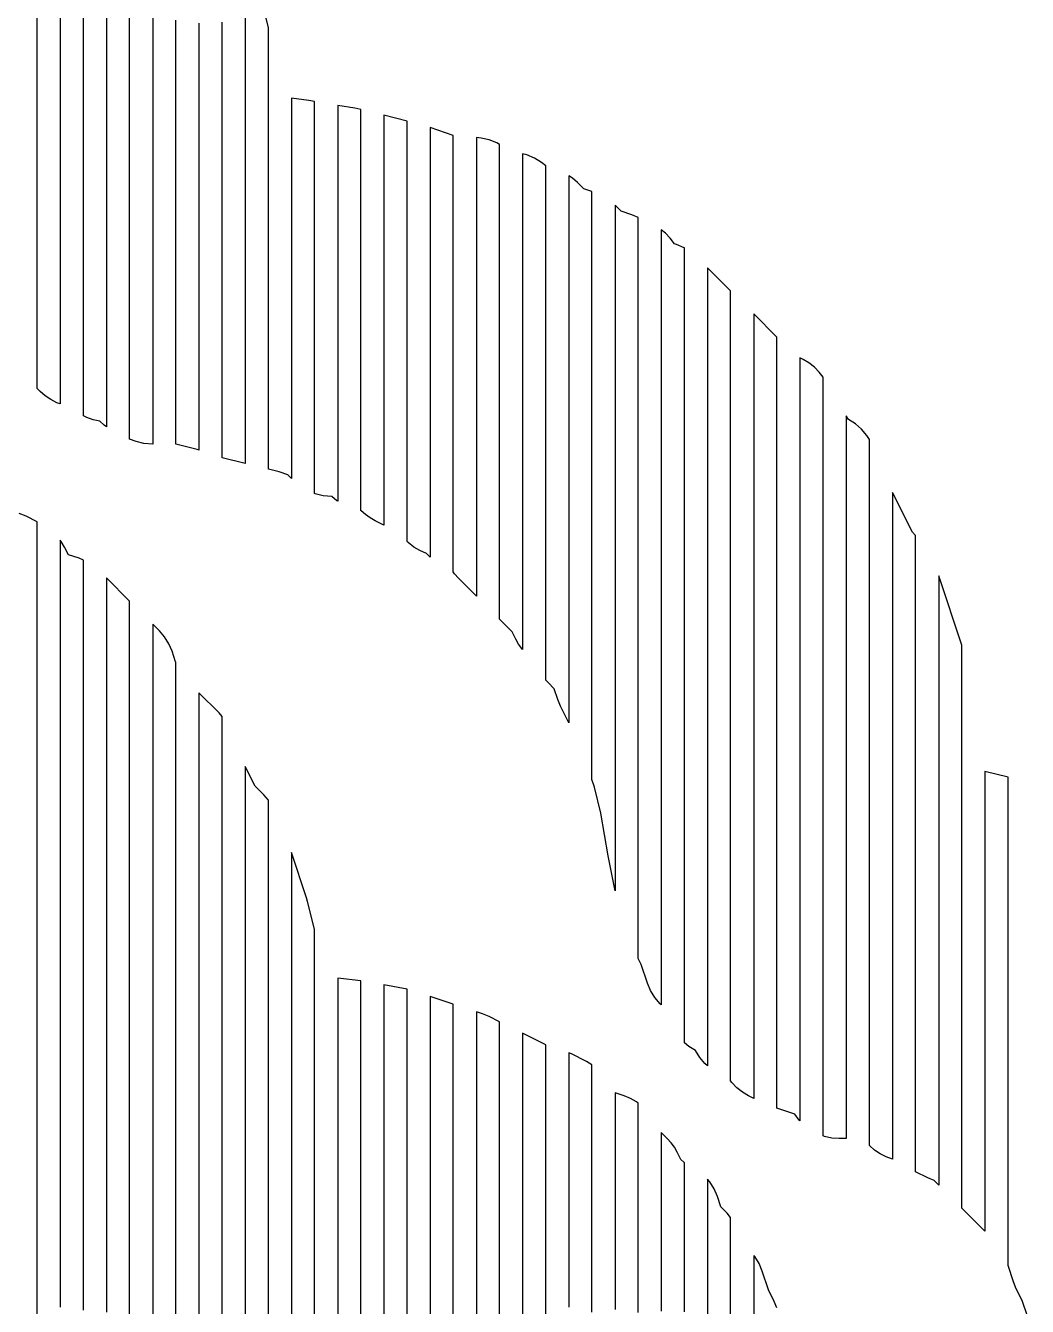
# Model space of a CAD drawing. Extents: x -6 to 1890, y -8 to 898.
# Drawn here: x 1455.6 to 1628.9, y 213.9 to 435.6 of the extents above; entities that cross this region are included whole.
import ezdxf

# ---------------------------------------------------------------- set-up
doc = ezdxf.new("R2010")
doc.units = 0
doc.layers.add('PECAS_2D', color=3, linetype='Continuous')

msp = doc.modelspace()

# ---------------------------------------------------------------- linework, layer by layer
at = {"layer": 'PECAS_2D'}
for points in [[(1461.578, 464.374), (1461.578, 384.343), (1461.578, 383.053), (1461.578, 381.762), (1461.578, 380.471), (1461.578, 379.18), (1461.578, 377.889), (1461.578, 376.598), (1461.578, 370.144), (1461, 370.344), (1459.942, 370.872), (1458.965, 371.53), (1458.091, 372.299), (1457.578, 372.812), (1457.578, 380.561), (1457.578, 381.852), (1457.578, 383.143), (1457.578, 384.435), (1457.578, 385.726), (1457.578, 387.018), (1457.578, 388.309), (1457.578, 389.6), (1457.578, 468.377)], [(1469.578, 455.135), (1469.578, 379.067), (1469.578, 377.777), (1469.578, 376.488), (1469.578, 375.199), (1469.578, 373.91), (1469.578, 372.62), (1469.578, 371.331), (1469.578, 366.174), (1469.157, 366.477), (1468.423, 367.138), (1467.284, 367.374), (1466.171, 367.759), (1465.578, 368.055), (1465.578, 373.234), (1465.578, 374.528), (1465.578, 375.823), (1465.578, 377.118), (1465.578, 378.413), (1465.578, 379.707), (1465.578, 381.002), (1465.578, 459.98)], [(1477.578, 440.637), (1477.578, 374.79), (1477.578, 373.499), (1477.578, 372.208), (1477.578, 370.917), (1477.578, 369.626), (1477.578, 368.335), (1477.578, 367.044), (1477.578, 363.17), (1476.054, 363.278), (1474.681, 363.602), (1473.578, 364.051), (1473.578, 369.238), (1473.578, 370.535), (1473.578, 371.832), (1473.578, 373.129), (1473.578, 374.425), (1473.578, 375.722), (1473.578, 377.019), (1473.578, 448.339)], [(1493.578, 449.615), (1493.578, 431.398), (1493.578, 430.096), (1493.578, 428.795), (1493.578, 427.494), (1493.578, 426.193), (1493.578, 424.891), (1493.578, 422.289), (1493.578, 420.988), (1493.578, 419.686), (1493.578, 418.385), (1493.578, 417.084), (1493.578, 415.782), (1493.578, 413.18), (1493.578, 410.577), (1493.578, 407.975), (1493.578, 406.674), (1493.578, 405.372), (1493.578, 404.071), (1493.578, 402.77), (1493.578, 401.469), (1493.578, 368.937), (1493.578, 367.636), (1493.578, 366.335), (1493.578, 365.033), (1493.578, 363.732), (1493.578, 359.828), (1489.578, 360.828), (1489.578, 364.728), (1489.578, 366.029), (1489.578, 367.329), (1489.578, 368.629), (1489.578, 369.929), (1489.578, 402.431), (1489.578, 403.731), (1489.578, 405.031), (1489.578, 406.331), (1489.578, 407.631), (1489.578, 408.931), (1489.578, 410.231), (1489.578, 411.531), (1489.578, 412.831), (1489.578, 414.131), (1489.578, 416.731), (1489.578, 418.031), (1489.578, 419.331), (1489.578, 420.632), (1489.578, 421.932), (1489.578, 423.232), (1489.578, 424.532), (1489.578, 425.832), (1489.578, 427.132), (1489.578, 428.432), (1489.578, 429.732), (1489.578, 431.032), (1489.578, 432.332), (1489.578, 433.632), (1489.578, 434.932), (1489.578, 436.232)], [(1628.924, 212.232), (1628.015, 214.959), (1627.011, 216.965), (1626.518, 218.157), (1625.578, 220.976), (1625.578, 230.08), (1625.578, 231.381), (1625.578, 232.682), (1625.578, 233.982), (1625.578, 235.283), (1625.578, 236.584), (1625.578, 237.884), (1625.578, 279.505), (1625.578, 280.805), (1625.578, 282.106), (1625.578, 283.407), (1625.578, 284.707), (1625.578, 286.008), (1625.578, 287.309), (1625.578, 288.609), (1625.578, 289.91), (1625.578, 291.21), (1625.578, 292.511), (1625.578, 293.812), (1625.578, 295.112), (1625.578, 296.413), (1625.578, 297.714), (1625.578, 299.014), (1625.578, 300.315), (1625.578, 301.616), (1625.578, 305.517), (1621.578, 306.517), (1621.578, 301.381), (1621.578, 300.097), (1621.578, 298.813), (1621.578, 297.529), (1621.578, 296.245), (1621.578, 294.961), (1621.578, 293.677), (1621.578, 292.393), (1621.578, 291.109), (1621.578, 289.825), (1621.578, 288.541), (1621.578, 287.257), (1621.578, 285.973), (1621.578, 284.689), (1621.578, 283.405), (1621.578, 282.121), (1621.578, 280.837), (1621.578, 279.553), (1621.578, 242.317), (1621.578, 241.033), (1621.578, 239.749), (1621.578, 238.465), (1621.578, 237.181), (1621.578, 235.897), (1621.578, 234.613), (1621.578, 226.909), (1617.578, 230.909), (1617.578, 238.706), (1617.578, 240.006), (1617.578, 241.306), (1617.578, 242.605), (1617.578, 243.905), (1617.578, 245.205), (1617.578, 246.504), (1617.578, 282.894), (1617.578, 284.194), (1617.578, 285.494), (1617.578, 286.793), (1617.578, 288.093), (1617.578, 289.392), (1617.578, 290.692), (1617.578, 291.992), (1617.578, 293.291), (1617.578, 294.591), (1617.578, 295.891), (1617.578, 297.19), (1617.578, 298.49), (1617.578, 302.389), (1617.578, 303.688), (1617.578, 328.382), (1613.578, 340.382), (1613.578, 323.66), (1613.578, 322.374), (1613.578, 319.802), (1613.578, 318.515), (1613.578, 317.229), (1613.578, 315.943), (1613.578, 314.657), (1613.578, 313.37), (1613.578, 312.084), (1613.578, 310.798), (1613.578, 309.512), (1613.578, 308.225), (1613.578, 306.939), (1613.578, 304.366), (1613.578, 303.08), (1613.578, 301.794), (1613.578, 300.508), (1613.578, 299.221), (1613.578, 297.935), (1613.578, 296.649), (1613.578, 295.363), (1613.578, 291.504), (1613.578, 290.218), (1613.578, 288.931), (1613.578, 287.645), (1613.578, 286.359), (1613.578, 285.073), (1613.578, 283.786), (1613.578, 282.5), (1613.578, 249.057), (1613.578, 247.771), (1613.578, 246.485), (1613.578, 245.199), (1613.578, 243.912), (1613.578, 242.626), (1613.578, 241.34), (1613.578, 240.054), (1613.578, 234.909), (1612.821, 235.69), (1611.692, 236.163), (1609.578, 237.22), (1609.578, 242.403), (1609.578, 243.699), (1609.578, 244.995), (1609.578, 246.291), (1609.578, 247.587), (1609.578, 248.883), (1609.578, 250.179), (1609.578, 283.873), (1609.578, 285.169), (1609.578, 286.465), (1609.578, 287.761), (1609.578, 289.057), (1609.578, 290.353), (1609.578, 291.649), (1609.578, 292.945), (1609.578, 294.241), (1609.578, 295.537), (1609.578, 298.129), (1609.578, 299.425), (1609.578, 300.721), (1609.578, 302.017), (1609.578, 303.312), (1609.578, 304.608), (1609.578, 305.904), (1609.578, 307.2), (1609.578, 308.496), (1609.578, 309.792), (1609.578, 311.088), (1609.578, 312.384), (1609.578, 313.68), (1609.578, 314.976), (1609.578, 316.272), (1609.578, 317.568), (1609.578, 318.864), (1609.578, 320.16), (1609.578, 321.456), (1609.578, 322.752), (1609.578, 324.047), (1609.578, 325.343), (1609.578, 326.639), (1609.578, 327.935), (1609.578, 329.231), (1609.578, 330.527), (1609.578, 331.823), (1609.578, 333.119), (1609.578, 334.415), (1609.578, 335.711), (1609.578, 337.007), (1609.578, 347.374), (1609.022, 347.931), (1605.578, 354.818), (1605.578, 347.038), (1605.578, 345.741), (1605.578, 344.444), (1605.578, 343.148), (1605.578, 341.851), (1605.578, 340.554), (1605.578, 339.257), (1605.578, 337.961), (1605.578, 336.664), (1605.578, 332.774), (1605.578, 331.477), (1605.578, 330.18), (1605.578, 328.884), (1605.578, 327.587), (1605.578, 326.29), (1605.578, 324.994), (1605.578, 323.697), (1605.578, 322.4), (1605.578, 321.103), (1605.578, 319.807), (1605.578, 318.51), (1605.578, 317.213), (1605.578, 315.917), (1605.578, 314.62), (1605.578, 313.323), (1605.578, 312.026), (1605.578, 310.73), (1605.578, 309.433), (1605.578, 308.136), (1605.578, 306.84), (1605.578, 305.543), (1605.578, 304.246), (1605.578, 302.95), (1605.578, 301.653), (1605.578, 300.356), (1605.578, 299.059), (1605.578, 297.763), (1605.578, 296.466), (1605.578, 295.169), (1605.578, 291.279), (1605.578, 289.982), (1605.578, 288.686), (1605.578, 286.092), (1605.578, 284.796), (1605.578, 251.081), (1605.578, 249.784), (1605.578, 248.488), (1605.578, 247.191), (1605.578, 245.894), (1605.578, 244.598), (1605.578, 239.411), (1604.48, 239.791), (1603.422, 240.319), (1602.444, 240.977), (1601.578, 241.739), (1601.578, 245.641), (1601.578, 246.941), (1601.578, 248.242), (1601.578, 249.543), (1601.578, 250.843), (1601.578, 252.144), (1601.578, 253.444), (1601.578, 304.168), (1601.578, 305.468), (1601.578, 306.769), (1601.578, 308.069), (1601.578, 310.671), (1601.578, 311.971), (1601.578, 313.272), (1601.578, 314.572), (1601.578, 315.873), (1601.578, 317.174), (1601.578, 318.474), (1601.578, 319.775), (1601.578, 321.075), (1601.578, 322.376), (1601.578, 323.677), (1601.578, 324.977), (1601.578, 326.278), (1601.578, 327.578), (1601.578, 328.879), (1601.578, 330.18), (1601.578, 331.48), (1601.578, 332.781), (1601.578, 334.081), (1601.578, 335.382), (1601.578, 336.683), (1601.578, 337.983), (1601.578, 339.284), (1601.578, 340.584), (1601.578, 341.885), (1601.578, 343.186), (1601.578, 344.486), (1601.578, 345.787), (1601.578, 347.087), (1601.578, 348.388), (1601.578, 349.689), (1601.578, 350.989), (1601.578, 352.29), (1601.578, 353.59), (1601.578, 354.891), (1601.578, 363.995), (1601.147, 364.696), (1600.227, 365.773), (1599.159, 366.69), (1597.984, 367.419), (1597.578, 368.072), (1597.578, 361.623), (1597.578, 360.333), (1597.578, 359.043), (1597.578, 357.753), (1597.578, 356.463), (1597.578, 355.174), (1597.578, 353.884), (1597.578, 352.594), (1597.578, 351.304), (1597.578, 350.014), (1597.578, 348.724), (1597.578, 347.435), (1597.578, 346.145), (1597.578, 344.855), (1597.578, 343.565), (1597.578, 342.275), (1597.578, 340.985), (1597.578, 339.696), (1597.578, 338.406), (1597.578, 337.116), (1597.578, 335.826), (1597.578, 334.536), (1597.578, 333.246), (1597.578, 331.956), (1597.578, 329.377), (1597.578, 328.087), (1597.578, 326.797), (1597.578, 325.507), (1597.578, 324.217), (1597.578, 321.638), (1597.578, 320.348), (1597.578, 254.566), (1597.578, 253.276), (1597.578, 251.986), (1597.578, 250.697), (1597.578, 249.407), (1597.578, 248.117), (1597.578, 246.827), (1597.578, 242.958), (1596.372, 242.958), (1595.104, 243.046), (1593.828, 243.321), (1593.578, 243.414), (1593.578, 248.615), (1593.578, 249.916), (1593.578, 251.216), (1593.578, 252.517), (1593.578, 253.817), (1593.578, 255.118), (1593.578, 330.545), (1593.578, 331.845), (1593.578, 333.145), (1593.578, 334.446), (1593.578, 335.746), (1593.578, 337.047), (1593.578, 338.347), (1593.578, 340.948), (1593.578, 342.249), (1593.578, 343.549), (1593.578, 344.85), (1593.578, 346.15), (1593.578, 347.451), (1593.578, 348.751), (1593.578, 350.052), (1593.578, 351.352), (1593.578, 352.652), (1593.578, 353.953), (1593.578, 355.253), (1593.578, 356.554), (1593.578, 357.854), (1593.578, 359.155), (1593.578, 360.455), (1593.578, 361.756), (1593.578, 363.056), (1593.578, 364.357), (1593.578, 365.657), (1593.578, 366.958), (1593.578, 374.76), (1592.906, 375.647), (1592.059, 376.503), (1591.114, 377.233), (1590.101, 377.824), (1589.578, 378.086), (1589.578, 371.612), (1589.578, 370.317), (1589.578, 369.023), (1589.578, 367.728), (1589.578, 366.433), (1589.578, 365.138), (1589.578, 363.844), (1589.578, 362.549), (1589.578, 361.254), (1589.578, 359.959), (1589.578, 357.37), (1589.578, 356.075), (1589.578, 354.78), (1589.578, 353.486), (1589.578, 352.191), (1589.578, 350.896), (1589.578, 349.601), (1589.578, 347.012), (1589.578, 345.717), (1589.578, 344.422), (1589.578, 343.128), (1589.578, 341.833), (1589.578, 340.538), (1589.578, 339.243), (1589.578, 337.949), (1589.578, 257.674), (1589.578, 256.379), (1589.578, 255.085), (1589.578, 253.79), (1589.578, 252.495), (1589.578, 251.2), (1589.578, 246.021), (1589.444, 246.157), (1588.689, 247.181), (1585.578, 248.218), (1585.578, 253.402), (1585.578, 254.698), (1585.578, 255.994), (1585.578, 257.29), (1585.578, 258.587), (1585.578, 259.883), (1585.578, 262.475), (1585.578, 345.425), (1585.578, 346.721), (1585.578, 348.017), (1585.578, 349.313), (1585.578, 350.609), (1585.578, 351.905), (1585.578, 353.201), (1585.578, 354.497), (1585.578, 357.09), (1585.578, 358.386), (1585.578, 359.682), (1585.578, 360.978), (1585.578, 362.274), (1585.578, 363.57), (1585.578, 364.866), (1585.578, 366.162), (1585.578, 367.458), (1585.578, 368.754), (1585.578, 370.05), (1585.578, 371.347), (1585.578, 372.643), (1585.578, 373.939), (1585.578, 375.235), (1585.578, 376.531), (1585.578, 381.715), (1581.578, 385.715), (1581.578, 380.542), (1581.578, 379.249), (1581.578, 377.956), (1581.578, 376.663), (1581.578, 375.369), (1581.578, 372.783), (1581.578, 371.49), (1581.578, 370.197), (1581.578, 368.903), (1581.578, 367.61), (1581.578, 366.317), (1581.578, 365.024), (1581.578, 363.73), (1581.578, 362.437), (1581.578, 361.144), (1581.578, 359.851), (1581.578, 358.558), (1581.578, 357.264), (1581.578, 355.971), (1581.578, 354.678), (1581.578, 353.385), (1581.578, 352.091), (1581.578, 350.798), (1581.578, 349.505), (1581.578, 262.859), (1581.578, 260.273), (1581.578, 258.979), (1581.578, 257.686), (1581.578, 256.393), (1581.578, 249.927), (1580.669, 250.381), (1579.612, 251.002), (1578.64, 251.766), (1577.781, 252.656), (1577.578, 252.932), (1577.578, 259.384), (1577.578, 260.675), (1577.578, 261.965), (1577.578, 263.255), (1577.578, 264.546), (1577.578, 265.836), (1577.578, 267.127), (1577.578, 354.874), (1577.578, 356.165), (1577.578, 357.455), (1577.578, 358.746), (1577.578, 360.036), (1577.578, 361.326), (1577.578, 362.617), (1577.578, 363.907), (1577.578, 365.198), (1577.578, 366.488), (1577.578, 367.778), (1577.578, 369.069), (1577.578, 370.359), (1577.578, 371.65), (1577.578, 372.94), (1577.578, 374.23), (1577.578, 375.521), (1577.578, 376.811), (1577.578, 378.102), (1577.578, 379.392), (1577.578, 380.682), (1577.578, 381.973), (1577.578, 383.263), (1577.578, 384.554), (1577.578, 389.715), (1573.578, 393.715), (1573.578, 387.261), (1573.578, 385.97), (1573.578, 384.679), (1573.578, 383.388), (1573.578, 382.097), (1573.578, 380.806), (1573.578, 379.515), (1573.578, 378.224), (1573.578, 376.933), (1573.578, 375.642), (1573.578, 374.351), (1573.578, 373.06), (1573.578, 371.769), (1573.578, 370.478), (1573.578, 369.187), (1573.578, 367.896), (1573.578, 366.605), (1573.578, 365.314), (1573.578, 364.023), (1573.578, 362.732), (1573.578, 361.442), (1573.578, 277.53), (1573.578, 276.239), (1573.578, 272.366), (1573.578, 271.075), (1573.578, 269.784), (1573.578, 268.493), (1573.578, 267.202), (1573.578, 265.911), (1573.578, 264.62), (1573.578, 263.329), (1573.578, 255.584), (1573.139, 255.958), (1572.223, 257.027), (1571.494, 258.202), (1570.319, 258.931), (1569.578, 259.566), (1569.578, 269.948), (1569.578, 271.246), (1569.578, 272.544), (1569.578, 273.841), (1569.578, 275.139), (1569.578, 276.437), (1569.578, 277.735), (1569.578, 279.032), (1569.578, 281.628), (1569.578, 282.926), (1569.578, 286.819), (1569.578, 288.116), (1569.578, 365.981), (1569.578, 367.279), (1569.578, 368.576), (1569.578, 369.874), (1569.578, 371.172), (1569.578, 372.469), (1569.578, 373.767), (1569.578, 375.065), (1569.578, 376.363), (1569.578, 377.66), (1569.578, 378.958), (1569.578, 380.256), (1569.578, 381.554), (1569.578, 382.851), (1569.578, 384.149), (1569.578, 385.447), (1569.578, 386.745), (1569.578, 388.042), (1569.578, 389.34), (1569.578, 390.638), (1569.578, 397.127), (1569.519, 397.163), (1568.227, 397.707), (1567.862, 397.829), (1567.137, 398.817), (1566.278, 399.706), (1565.578, 400.257), (1565.578, 393.807), (1565.578, 392.517), (1565.578, 391.227), (1565.578, 389.937), (1565.578, 388.647), (1565.578, 387.357), (1565.578, 384.777), (1565.578, 383.488), (1565.578, 382.198), (1565.578, 380.908), (1565.578, 379.618), (1565.578, 378.328), (1565.578, 377.038), (1565.578, 375.748), (1565.578, 374.458), (1565.578, 373.168), (1565.578, 371.878), (1565.578, 370.588), (1565.578, 369.298), (1565.578, 307.382), (1565.578, 306.092), (1565.578, 300.933), (1565.578, 299.643), (1565.578, 293.193), (1565.578, 291.903), (1565.578, 290.613), (1565.578, 286.743), (1565.578, 285.454), (1565.578, 284.164), (1565.578, 282.874), (1565.578, 281.584), (1565.578, 280.294), (1565.578, 266.105), (1565.378, 266.305), (1564.466, 267.37), (1563.724, 268.57), (1563.18, 269.862), (1562.092, 273.126), (1561.578, 274.153), (1561.578, 298.77), (1561.578, 300.066), (1561.578, 301.361), (1561.578, 302.657), (1561.578, 303.952), (1561.578, 305.248), (1561.578, 306.544), (1561.578, 307.839), (1561.578, 309.135), (1561.578, 310.43), (1561.578, 311.726), (1561.578, 313.022), (1561.578, 316.909), (1561.578, 319.5), (1561.578, 373.916), (1561.578, 375.211), (1561.578, 376.507), (1561.578, 377.803), (1561.578, 379.098), (1561.578, 380.394), (1561.578, 381.69), (1561.578, 382.985), (1561.578, 384.281), (1561.578, 385.576), (1561.578, 386.872), (1561.578, 388.168), (1561.578, 389.463), (1561.578, 390.759), (1561.578, 392.055), (1561.578, 393.35), (1561.578, 394.646), (1561.578, 395.941), (1561.578, 397.237), (1561.578, 402.419), (1560.472, 402.878), (1558.632, 403.491), (1557.578, 404.545), (1557.578, 399.385), (1557.578, 398.096), (1557.578, 396.806), (1557.578, 395.516), (1557.578, 394.226), (1557.578, 392.936), (1557.578, 391.646), (1557.578, 390.356), (1557.578, 389.067), (1557.578, 387.777), (1557.578, 386.487), (1557.578, 385.197), (1557.578, 383.907), (1557.578, 382.617), (1557.578, 381.327), (1557.578, 380.038), (1557.578, 378.748), (1557.578, 377.458), (1557.578, 376.168), (1557.578, 325.864), (1557.578, 324.574), (1557.578, 321.994), (1557.578, 320.704), (1557.578, 319.414), (1557.578, 318.125), (1557.578, 316.835), (1557.578, 315.545), (1557.578, 314.255), (1557.578, 312.965), (1557.578, 311.675), (1557.578, 310.385), (1557.578, 285.878), (1556.373, 291.925), (1555.141, 299.322), (1554.021, 303.801), (1553.578, 305.13), (1553.578, 319.3), (1553.578, 320.588), (1553.578, 321.877), (1553.578, 323.165), (1553.578, 324.453), (1553.578, 325.741), (1553.578, 327.029), (1553.578, 328.318), (1553.578, 330.894), (1553.578, 332.182), (1553.578, 378.558), (1553.578, 379.846), (1553.578, 381.135), (1553.578, 382.423), (1553.578, 383.711), (1553.578, 384.999), (1553.578, 386.288), (1553.578, 387.576), (1553.578, 388.864), (1553.578, 390.152), (1553.578, 392.729), (1553.578, 394.017), (1553.578, 395.305), (1553.578, 396.593), (1553.578, 397.882), (1553.578, 399.17), (1553.578, 400.458), (1553.578, 401.746), (1553.578, 406.899), (1552.169, 407.369), (1551.103, 408.435), (1550.229, 409.203), (1549.578, 409.642), (1549.578, 404.454), (1549.578, 403.157), (1549.578, 401.86), (1549.578, 400.563), (1549.578, 399.265), (1549.578, 397.968), (1549.578, 396.671), (1549.578, 395.374), (1549.578, 394.077), (1549.578, 392.78), (1549.578, 390.186), (1549.578, 388.889), (1549.578, 387.592), (1549.578, 386.295), (1549.578, 384.998), (1549.578, 383.701), (1549.578, 382.404), (1549.578, 381.107), (1549.578, 337.007), (1549.578, 335.71), (1549.578, 334.413), (1549.578, 333.116), (1549.578, 331.819), (1549.578, 330.522), (1549.578, 329.225), (1549.578, 327.928), (1549.578, 326.631), (1549.578, 314.957), (1548.162, 317.789), (1547.668, 318.981), (1547.055, 320.821), (1545.989, 321.887), (1545.578, 322.344), (1545.578, 331.371), (1545.578, 332.661), (1545.578, 333.95), (1545.578, 335.24), (1545.578, 336.529), (1545.578, 337.819), (1545.578, 339.108), (1545.578, 340.398), (1545.578, 384.243), (1545.578, 385.532), (1545.578, 386.822), (1545.578, 388.111), (1545.578, 389.401), (1545.578, 390.691), (1545.578, 391.98), (1545.578, 393.27), (1545.578, 394.559), (1545.578, 395.849), (1545.578, 397.138), (1545.578, 398.428), (1545.578, 399.717), (1545.578, 401.007), (1545.578, 402.296), (1545.578, 403.586), (1545.578, 404.876), (1545.578, 406.165), (1545.578, 411.323), (1544.861, 411.937), (1543.637, 412.69), (1542.301, 413.243), (1541.578, 413.415), (1541.578, 408.218), (1541.578, 406.918), (1541.578, 405.619), (1541.578, 404.319), (1541.578, 403.02), (1541.578, 401.72), (1541.578, 400.421), (1541.578, 399.121), (1541.578, 397.822), (1541.578, 396.522), (1541.578, 395.223), (1541.578, 393.923), (1541.578, 392.624), (1541.578, 391.325), (1541.578, 390.025), (1541.578, 388.726), (1541.578, 387.426), (1541.578, 386.127), (1541.578, 344.544), (1541.578, 341.945), (1541.578, 340.645), (1541.578, 339.346), (1541.578, 338.047), (1541.578, 336.747), (1541.578, 327.651), (1541.46, 327.782), (1540.888, 328.575), (1540.406, 329.422), (1539.774, 330.687), (1537.578, 332.883), (1537.578, 340.706), (1537.578, 342.01), (1537.578, 343.314), (1537.578, 344.618), (1537.578, 345.921), (1537.578, 347.225), (1537.578, 348.529), (1537.578, 387.645), (1537.578, 388.948), (1537.578, 390.252), (1537.578, 391.556), (1537.578, 392.86), (1537.578, 394.164), (1537.578, 395.468), (1537.578, 396.771), (1537.578, 398.075), (1537.578, 399.379), (1537.578, 400.683), (1537.578, 401.987), (1537.578, 403.291), (1537.578, 404.595), (1537.578, 405.898), (1537.578, 407.202), (1537.578, 408.506), (1537.578, 409.81), (1537.578, 415.025), (1537.112, 415.306), (1535.795, 415.842), (1534.419, 416.165), (1533.578, 416.229), (1533.578, 411.026), (1533.578, 409.725), (1533.578, 408.425), (1533.578, 407.124), (1533.578, 405.823), (1533.578, 404.522), (1533.578, 403.222), (1533.578, 401.921), (1533.578, 400.62), (1533.578, 399.319), (1533.578, 398.019), (1533.578, 396.718), (1533.578, 395.417), (1533.578, 394.116), (1533.578, 392.816), (1533.578, 391.515), (1533.578, 390.214), (1533.578, 351.191), (1533.578, 349.891), (1533.578, 348.59), (1533.578, 347.289), (1533.578, 345.988), (1533.578, 344.688), (1533.578, 343.387), (1533.578, 336.883), (1530.478, 339.983), (1529.811, 340.728), (1529.578, 341.053), (1529.578, 346.265), (1529.578, 347.568), (1529.578, 348.871), (1529.578, 350.174), (1529.578, 351.477), (1529.578, 352.78), (1529.578, 354.083), (1529.578, 355.386), (1529.578, 393.17), (1529.578, 394.473), (1529.578, 395.776), (1529.578, 397.079), (1529.578, 398.382), (1529.578, 399.685), (1529.578, 400.988), (1529.578, 402.291), (1529.578, 403.593), (1529.578, 404.896), (1529.578, 406.199), (1529.578, 407.502), (1529.578, 408.805), (1529.578, 410.108), (1529.578, 411.411), (1529.578, 412.714), (1529.578, 416.623), (1525.578, 417.956), (1525.578, 414.043), (1525.578, 412.739), (1525.578, 411.435), (1525.578, 410.131), (1525.578, 408.827), (1525.578, 407.523), (1525.578, 406.219), (1525.578, 404.914), (1525.578, 403.61), (1525.578, 402.306), (1525.578, 401.002), (1525.578, 399.698), (1525.578, 398.394), (1525.578, 397.09), (1525.578, 395.785), (1525.578, 394.481), (1525.578, 357.965), (1525.578, 356.661), (1525.578, 355.357), (1525.578, 354.053), (1525.578, 352.749), (1525.578, 351.445), (1525.578, 350.14), (1525.578, 343.62), (1524.923, 344.269), (1523.799, 344.739), (1522.734, 345.365), (1521.759, 346.133), (1521.578, 346.32), (1521.578, 352.818), (1521.578, 354.117), (1521.578, 355.417), (1521.578, 356.716), (1521.578, 358.016), (1521.578, 359.315), (1521.578, 360.615), (1521.578, 395.701), (1521.578, 397.001), (1521.578, 398.3), (1521.578, 399.6), (1521.578, 400.899), (1521.578, 402.198), (1521.578, 403.498), (1521.578, 404.797), (1521.578, 406.097), (1521.578, 407.396), (1521.578, 408.696), (1521.578, 409.995), (1521.578, 411.295), (1521.578, 412.594), (1521.578, 413.894), (1521.578, 415.193), (1521.578, 419.092), (1517.578, 420.092), (1517.578, 416.222), (1517.578, 414.932), (1517.578, 413.642), (1517.578, 412.352), (1517.578, 411.062), (1517.578, 409.772), (1517.578, 408.482), (1517.578, 407.192), (1517.578, 405.902), (1517.578, 404.612), (1517.578, 403.322), (1517.578, 402.032), (1517.578, 400.742), (1517.578, 399.452), (1517.578, 398.162), (1517.578, 396.872), (1517.578, 362.043), (1517.578, 360.753), (1517.578, 359.463), (1517.578, 358.173), (1517.578, 356.883), (1517.578, 355.593), (1517.578, 354.303), (1517.578, 349.143), (1516.039, 349.912), (1515.192, 350.394), (1514.399, 350.966), (1513.664, 351.626), (1513.578, 351.644), (1513.578, 356.788), (1513.578, 358.075), (1513.578, 359.361), (1513.578, 360.647), (1513.578, 361.933), (1513.578, 363.219), (1513.578, 364.505), (1513.578, 397.943), (1513.578, 399.229), (1513.578, 400.515), (1513.578, 401.801), (1513.578, 403.087), (1513.578, 404.373), (1513.578, 405.659), (1513.578, 406.945), (1513.578, 408.231), (1513.578, 409.517), (1513.578, 410.803), (1513.578, 412.089), (1513.578, 413.375), (1513.578, 414.661), (1513.578, 415.948), (1513.578, 417.234), (1513.578, 421.092), (1512.556, 421.317), (1509.578, 421.814), (1509.578, 417.935), (1509.578, 416.642), (1509.578, 415.35), (1509.578, 414.057), (1509.578, 412.764), (1509.578, 411.471), (1509.578, 410.178), (1509.578, 408.885), (1509.578, 407.593), (1509.578, 406.3), (1509.578, 405.007), (1509.578, 403.714), (1509.578, 402.421), (1509.578, 401.128), (1509.578, 399.836), (1509.578, 366.222), (1509.578, 364.929), (1509.578, 363.636), (1509.578, 362.343), (1509.578, 361.05), (1509.578, 359.757), (1509.578, 358.465), (1509.578, 353.293), (1509.449, 353.378), (1508.584, 354.122), (1507.069, 354.231), (1505.671, 354.565), (1505.578, 354.603), (1505.578, 359.825), (1505.578, 361.13), (1505.578, 362.435), (1505.578, 363.741), (1505.578, 365.046), (1505.578, 366.351), (1505.578, 400.29), (1505.578, 401.595), (1505.578, 402.901), (1505.578, 404.206), (1505.578, 405.511), (1505.578, 406.816), (1505.578, 408.122), (1505.578, 409.427), (1505.578, 410.732), (1505.578, 412.038), (1505.578, 413.343), (1505.578, 414.648), (1505.578, 415.954), (1505.578, 417.259), (1505.578, 418.564), (1505.578, 422.48), (1504.591, 422.642), (1501.578, 423.073), (1501.578, 419.201), (1501.578, 417.91), (1501.578, 416.62), (1501.578, 415.329), (1501.578, 414.038), (1501.578, 412.748), (1501.578, 411.457), (1501.578, 410.166), (1501.578, 408.876), (1501.578, 407.585), (1501.578, 406.294), (1501.578, 405.004), (1501.578, 403.713), (1501.578, 402.422), (1501.578, 401.132), (1501.578, 367.575), (1501.578, 366.284), (1501.578, 364.993), (1501.578, 363.703), (1501.578, 362.412), (1501.578, 361.121), (1501.578, 357.25), (1500.974, 357.854), (1499.466, 358.356), (1497.578, 358.828), (1497.578, 361.42), (1497.578, 362.716), (1497.578, 364.012), (1497.578, 365.307), (1497.578, 366.603), (1497.578, 369.195), (1497.578, 401.59), (1497.578, 402.886), (1497.578, 404.182), (1497.578, 405.478), (1497.578, 406.773), (1497.578, 408.069), (1497.578, 409.365), (1497.578, 410.661), (1497.578, 411.957), (1497.578, 413.252), (1497.578, 414.548), (1497.578, 415.844), (1497.578, 417.14), (1497.578, 418.436), (1497.578, 419.731), (1497.578, 435.281), (1495.329, 444.278)], [(1485.578, 436.039), (1485.578, 434.742), (1485.578, 433.445), (1485.578, 432.148), (1485.578, 430.852), (1485.578, 429.555), (1485.578, 428.258), (1485.578, 426.961), (1485.578, 425.665), (1485.578, 423.071), (1485.578, 420.478), (1485.578, 419.181), (1485.578, 417.884), (1485.578, 416.587), (1485.578, 411.4), (1485.578, 410.104), (1485.578, 371.201), (1485.578, 369.904), (1485.578, 368.608), (1485.578, 367.311), (1485.578, 366.014), (1485.578, 362.124), (1485.247, 362.234), (1481.578, 363.151), (1481.578, 367.016), (1481.578, 368.304), (1481.578, 369.592), (1481.578, 370.88), (1481.578, 372.168), (1481.578, 373.456), (1481.578, 428.844), (1481.578, 430.132), (1481.578, 431.42), (1481.578, 432.708), (1481.578, 433.996), (1481.578, 435.284), (1481.578, 436.573)], [(1457.578, 211.236), (1457.578, 217.707), (1457.578, 219.002), (1457.578, 220.296), (1457.578, 221.59), (1457.578, 222.884), (1457.578, 224.179), (1457.578, 225.473), (1457.578, 226.767), (1457.578, 228.062), (1457.578, 229.356), (1457.578, 230.65), (1457.578, 307.014), (1457.578, 308.308), (1457.578, 309.602), (1457.578, 310.897), (1457.578, 312.191), (1457.578, 313.485), (1457.578, 316.074), (1457.578, 318.662), (1457.578, 321.251), (1457.578, 323.839), (1457.578, 326.428), (1457.578, 329.017), (1457.578, 331.605), (1457.578, 334.194), (1457.578, 336.782), (1457.578, 339.371), (1457.578, 341.96), (1457.578, 343.254), (1457.578, 349.725), (1455.67, 350.68), (1454.478, 351.173)], [(1465.578, 213.28), (1465.578, 214.578), (1465.578, 215.876), (1465.578, 217.174), (1465.578, 218.473), (1465.578, 219.771), (1465.578, 297.661), (1465.578, 298.96), (1465.578, 300.258), (1465.578, 302.854), (1465.578, 304.152), (1465.578, 306.749), (1465.578, 309.345), (1465.578, 311.941), (1465.578, 314.538), (1465.578, 317.134), (1465.578, 319.73), (1465.578, 321.029), (1465.578, 323.625), (1465.578, 326.221), (1465.578, 328.818), (1465.578, 331.414), (1465.578, 334.01), (1465.578, 335.309), (1465.578, 336.607), (1465.578, 343.098), (1464.818, 343.418), (1462.979, 344.031), (1462.324, 345.317), (1461.74, 346.32), (1461.578, 346.531), (1461.578, 340.088), (1461.578, 338.8), (1461.578, 337.511), (1461.578, 334.934), (1461.578, 332.357), (1461.578, 329.78), (1461.578, 327.202), (1461.578, 324.625), (1461.578, 322.048), (1461.578, 318.182), (1461.578, 315.605), (1461.578, 313.028), (1461.578, 310.451), (1461.578, 309.162), (1461.578, 307.874), (1461.578, 306.585), (1461.578, 305.297), (1461.578, 304.008), (1461.578, 222.828), (1461.578, 221.539), (1461.578, 220.251), (1461.578, 218.962), (1461.578, 217.674), (1461.578, 216.385), (1461.578, 215.097), (1461.578, 213.808)], [(1473.578, 212.288), (1473.578, 287.041), (1473.578, 288.33), (1473.578, 289.619), (1473.578, 290.908), (1473.578, 292.196), (1473.578, 293.485), (1473.578, 296.063), (1473.578, 298.641), (1473.578, 301.218), (1473.578, 303.796), (1473.578, 306.374), (1473.578, 308.951), (1473.578, 311.529), (1473.578, 314.107), (1473.578, 316.684), (1473.578, 319.262), (1473.578, 320.551), (1473.578, 323.128), (1473.578, 325.706), (1473.578, 326.995), (1473.578, 328.284), (1473.578, 336.017), (1469.578, 340.017), (1469.578, 332.234), (1469.578, 330.937), (1469.578, 329.64), (1469.578, 327.045), (1469.578, 324.451), (1469.578, 321.857), (1469.578, 319.262), (1469.578, 316.668), (1469.578, 314.074), (1469.578, 311.479), (1469.578, 308.885), (1469.578, 306.291), (1469.578, 303.696), (1469.578, 301.102), (1469.578, 299.805), (1469.578, 298.508), (1469.578, 297.211), (1469.578, 295.913), (1469.578, 294.616), (1469.578, 293.319), (1469.578, 215.49), (1469.578, 214.193), (1469.578, 212.895)], [(1481.578, 208.419), (1481.578, 269.526), (1481.578, 270.826), (1481.578, 272.126), (1481.578, 273.426), (1481.578, 274.726), (1481.578, 276.026), (1481.578, 277.327), (1481.578, 278.627), (1481.578, 281.227), (1481.578, 283.827), (1481.578, 286.428), (1481.578, 287.728), (1481.578, 290.328), (1481.578, 292.928), (1481.578, 295.528), (1481.578, 298.129), (1481.578, 300.729), (1481.578, 303.329), (1481.578, 305.93), (1481.578, 308.53), (1481.578, 311.13), (1481.578, 313.73), (1481.578, 316.331), (1481.578, 317.631), (1481.578, 318.931), (1481.578, 325.432), (1481.528, 325.482), (1480.915, 327.321), (1480.37, 328.614), (1479.629, 329.814), (1478.716, 330.878), (1477.578, 332.017), (1477.578, 322.978), (1477.578, 319.104), (1477.578, 316.521), (1477.578, 313.938), (1477.578, 311.356), (1477.578, 308.773), (1477.578, 306.19), (1477.578, 303.608), (1477.578, 302.316), (1477.578, 299.734), (1477.578, 297.151), (1477.578, 294.568), (1477.578, 291.986), (1477.578, 289.403), (1477.578, 286.82), (1477.578, 285.529), (1477.578, 284.238), (1477.578, 282.946), (1477.578, 281.655), (1477.578, 280.364), (1477.578, 279.072), (1477.578, 211.923)], [(1489.578, 207.638), (1489.578, 241.195), (1489.578, 242.485), (1489.578, 243.776), (1489.578, 245.067), (1489.578, 246.357), (1489.578, 247.648), (1489.578, 248.939), (1489.578, 250.229), (1489.578, 252.811), (1489.578, 255.392), (1489.578, 257.973), (1489.578, 259.264), (1489.578, 261.845), (1489.578, 263.136), (1489.578, 265.717), (1489.578, 268.298), (1489.578, 270.879), (1489.578, 273.461), (1489.578, 274.751), (1489.578, 277.333), (1489.578, 278.623), (1489.578, 281.205), (1489.578, 283.786), (1489.578, 286.367), (1489.578, 288.948), (1489.578, 291.53), (1489.578, 294.111), (1489.578, 296.692), (1489.578, 297.983), (1489.578, 300.564), (1489.578, 303.145), (1489.578, 304.436), (1489.578, 305.727), (1489.578, 316.052), (1489.057, 316.66), (1485.578, 320.139), (1485.578, 312.363), (1485.578, 311.067), (1485.578, 308.475), (1485.578, 305.883), (1485.578, 303.291), (1485.578, 300.699), (1485.578, 299.403), (1485.578, 296.811), (1485.578, 294.219), (1485.578, 292.923), (1485.578, 290.331), (1485.578, 289.034), (1485.578, 286.442), (1485.578, 283.85), (1485.578, 281.258), (1485.578, 278.666), (1485.578, 276.074), (1485.578, 274.778), (1485.578, 272.186), (1485.578, 269.594), (1485.578, 268.298), (1485.578, 267.002), (1485.578, 265.706), (1485.578, 264.41), (1485.578, 263.114), (1485.578, 261.818), (1485.578, 260.522), (1485.578, 259.226), (1485.578, 257.93), (1485.578, 208.681)], [(1497.578, 204.82), (1497.578, 239.642), (1497.578, 240.932), (1497.578, 242.222), (1497.578, 243.511), (1497.578, 244.801), (1497.578, 246.091), (1497.578, 248.67), (1497.578, 252.539), (1497.578, 253.829), (1497.578, 255.119), (1497.578, 256.408), (1497.578, 257.698), (1497.578, 258.988), (1497.578, 260.277), (1497.578, 261.567), (1497.578, 264.147), (1497.578, 265.436), (1497.578, 266.726), (1497.578, 268.016), (1497.578, 269.305), (1497.578, 270.595), (1497.578, 271.885), (1497.578, 273.174), (1497.578, 274.464), (1497.578, 277.044), (1497.578, 278.333), (1497.578, 279.623), (1497.578, 282.202), (1497.578, 283.492), (1497.578, 286.071), (1497.578, 287.361), (1497.578, 288.651), (1497.578, 301.548), (1496.813, 302.441), (1495.272, 303.982), (1493.578, 307.37), (1493.578, 298.318), (1493.578, 297.024), (1493.578, 295.731), (1493.578, 293.145), (1493.578, 291.852), (1493.578, 289.265), (1493.578, 287.972), (1493.578, 285.386), (1493.578, 284.093), (1493.578, 281.506), (1493.578, 278.92), (1493.578, 276.334), (1493.578, 275.041), (1493.578, 272.454), (1493.578, 269.868), (1493.578, 268.575), (1493.578, 267.282), (1493.578, 264.695), (1493.578, 263.402), (1493.578, 262.109), (1493.578, 259.523), (1493.578, 255.643), (1493.578, 254.35), (1493.578, 253.057), (1493.578, 251.764), (1493.578, 250.47), (1493.578, 249.177), (1493.578, 247.884), (1493.578, 246.591), (1493.578, 245.298), (1493.578, 244.005), (1493.578, 242.711), (1493.578, 241.418), (1493.578, 240.125), (1493.578, 206.503)], [(1505.578, 201.994), (1505.578, 239.306), (1505.578, 240.592), (1505.578, 241.879), (1505.578, 243.166), (1505.578, 245.739), (1505.578, 248.312), (1505.578, 250.885), (1505.578, 252.172), (1505.578, 254.745), (1505.578, 256.032), (1505.578, 257.318), (1505.578, 259.892), (1505.578, 261.178), (1505.578, 263.751), (1505.578, 265.038), (1505.578, 266.325), (1505.578, 279.191), (1504.377, 283.995), (1504.182, 284.665), (1501.578, 292.466), (1501.578, 274.377), (1501.578, 273.085), (1501.578, 271.793), (1501.578, 267.917), (1501.578, 266.625), (1501.578, 265.333), (1501.578, 264.041), (1501.578, 262.749), (1501.578, 261.457), (1501.578, 260.165), (1501.578, 258.873), (1501.578, 254.997), (1501.578, 252.413), (1501.578, 249.829), (1501.578, 247.245), (1501.578, 244.661), (1501.578, 243.369), (1501.578, 242.077), (1501.578, 240.785), (1501.578, 239.493), (1501.578, 238.201), (1501.578, 203.317)], [(1513.578, 197.89), (1513.578, 236.665), (1513.578, 237.957), (1513.578, 239.25), (1513.578, 240.542), (1513.578, 243.127), (1513.578, 245.712), (1513.578, 248.297), (1513.578, 250.882), (1513.578, 253.467), (1513.578, 256.052), (1513.578, 257.345), (1513.578, 259.929), (1513.578, 261.222), (1513.578, 262.514), (1513.578, 263.807), (1513.578, 265.099), (1513.578, 270.269), (1509.578, 270.714), (1509.578, 265.532), (1509.578, 264.237), (1509.578, 262.942), (1509.578, 261.646), (1509.578, 260.351), (1509.578, 259.056), (1509.578, 256.465), (1509.578, 253.874), (1509.578, 251.283), (1509.578, 248.693), (1509.578, 246.102), (1509.578, 243.511), (1509.578, 242.216), (1509.578, 240.921), (1509.578, 239.625), (1509.578, 238.33), (1509.578, 237.034), (1509.578, 199.469)], [(1521.578, 187.737), (1521.578, 234.058), (1521.578, 235.345), (1521.578, 236.632), (1521.578, 237.919), (1521.578, 240.492), (1521.578, 243.065), (1521.578, 245.639), (1521.578, 248.212), (1521.578, 250.786), (1521.578, 252.072), (1521.578, 254.646), (1521.578, 255.932), (1521.578, 258.506), (1521.578, 262.366), (1521.578, 263.653), (1521.578, 268.8), (1517.578, 269.6), (1517.578, 264.401), (1517.578, 263.101), (1517.578, 260.502), (1517.578, 259.202), (1517.578, 256.603), (1517.578, 255.303), (1517.578, 252.704), (1517.578, 250.105), (1517.578, 247.505), (1517.578, 244.906), (1517.578, 242.307), (1517.578, 239.707), (1517.578, 238.408), (1517.578, 237.108), (1517.578, 235.808), (1517.578, 234.509), (1517.578, 194.219)], [(1529.578, 178.051), (1529.578, 229.932), (1529.578, 231.229), (1529.578, 232.526), (1529.578, 233.823), (1529.578, 236.417), (1529.578, 239.011), (1529.578, 241.605), (1529.578, 244.199), (1529.578, 246.793), (1529.578, 249.388), (1529.578, 251.982), (1529.578, 254.576), (1529.578, 257.17), (1529.578, 258.467), (1529.578, 259.764), (1529.578, 261.061), (1529.578, 266.249), (1525.578, 267.582), (1525.578, 262.419), (1525.578, 261.128), (1525.578, 258.547), (1525.578, 257.256), (1525.578, 254.674), (1525.578, 253.384), (1525.578, 250.802), (1525.578, 248.22), (1525.578, 245.639), (1525.578, 244.348), (1525.578, 241.766), (1525.578, 239.185), (1525.578, 236.603), (1525.578, 235.312), (1525.578, 234.022), (1525.578, 232.731), (1525.578, 231.44), (1525.578, 182.39)], [(1537.578, 135.13), (1537.578, 223.091), (1537.578, 224.385), (1537.578, 225.678), (1537.578, 226.972), (1537.578, 228.265), (1537.578, 229.559), (1537.578, 232.146), (1537.578, 234.733), (1537.578, 237.32), (1537.578, 239.907), (1537.578, 242.495), (1537.578, 245.082), (1537.578, 247.669), (1537.578, 250.256), (1537.578, 252.843), (1537.578, 255.43), (1537.578, 256.724), (1537.578, 258.017), (1537.578, 263.191), (1535.811, 264.075), (1534.619, 264.568), (1533.578, 264.916), (1533.578, 259.726), (1533.578, 258.429), (1533.578, 257.132), (1533.578, 255.835), (1533.578, 253.24), (1533.578, 250.645), (1533.578, 248.051), (1533.578, 245.456), (1533.578, 242.862), (1533.578, 240.267), (1533.578, 237.672), (1533.578, 235.078), (1533.578, 232.483), (1533.578, 231.186), (1533.578, 229.889), (1533.578, 228.591), (1533.578, 227.294), (1533.578, 225.997), (1533.578, 159.835)], [(1545.578, 121.58), (1545.578, 216.351), (1545.578, 217.649), (1545.578, 218.947), (1545.578, 220.245), (1545.578, 221.544), (1545.578, 222.842), (1545.578, 225.438), (1545.578, 228.035), (1545.578, 230.631), (1545.578, 233.228), (1545.578, 235.824), (1545.578, 238.421), (1545.578, 241.017), (1545.578, 243.613), (1545.578, 246.21), (1545.578, 248.806), (1545.578, 251.403), (1545.578, 252.701), (1545.578, 253.999), (1545.578, 259.192), (1541.578, 261.191), (1541.578, 255.997), (1541.578, 254.698), (1541.578, 252.101), (1541.578, 250.802), (1541.578, 248.205), (1541.578, 245.608), (1541.578, 243.01), (1541.578, 240.413), (1541.578, 237.816), (1541.578, 236.517), (1541.578, 233.92), (1541.578, 231.322), (1541.578, 228.725), (1541.578, 226.128), (1541.578, 224.829), (1541.578, 223.53), (1541.578, 222.232), (1541.578, 220.933), (1541.578, 219.634), (1541.578, 126.131)], [(1553.578, 212.894), (1553.578, 214.193), (1553.578, 216.79), (1553.578, 219.388), (1553.578, 221.986), (1553.578, 224.584), (1553.578, 227.182), (1553.578, 229.78), (1553.578, 232.378), (1553.578, 234.975), (1553.578, 237.573), (1553.578, 240.171), (1553.578, 242.769), (1553.578, 245.367), (1553.578, 246.666), (1553.578, 247.965), (1553.578, 255.758), (1552.615, 256.319), (1550.03, 257.612), (1549.578, 257.799), (1549.578, 251.325), (1549.578, 250.03), (1549.578, 248.736), (1549.578, 247.441), (1549.578, 243.557), (1549.578, 240.967), (1549.578, 238.378), (1549.578, 235.788), (1549.578, 233.199), (1549.578, 230.609), (1549.578, 228.02), (1549.578, 225.43), (1549.578, 222.841), (1549.578, 220.251), (1549.578, 217.662), (1549.578, 216.367), (1549.578, 215.072), (1549.578, 213.778)], [(1561.578, 212.877), (1561.578, 215.465), (1561.578, 218.054), (1561.578, 220.642), (1561.578, 223.23), (1561.578, 225.818), (1561.578, 228.406), (1561.578, 230.994), (1561.578, 233.582), (1561.578, 236.17), (1561.578, 238.758), (1561.578, 240.052), (1561.578, 241.346), (1561.578, 249.111), (1561.304, 249.318), (1560.266, 249.908), (1559.179, 250.35), (1557.578, 250.883), (1557.578, 244.418), (1557.578, 243.125), (1557.578, 240.539), (1557.578, 237.953), (1557.578, 236.66), (1557.578, 234.074), (1557.578, 231.488), (1557.578, 228.902), (1557.578, 226.316), (1557.578, 223.73), (1557.578, 221.144), (1557.578, 218.558), (1557.578, 215.972), (1557.578, 213.386)], [(1569.578, 212.979), (1569.578, 215.56), (1569.578, 218.141), (1569.578, 220.722), (1569.578, 222.012), (1569.578, 224.593), (1569.578, 227.175), (1569.578, 228.465), (1569.578, 231.046), (1569.578, 232.337), (1569.578, 238.789), (1569.448, 238.855), (1568.951, 239.352), (1568.318, 240.616), (1567.837, 241.463), (1567.265, 242.256), (1566.614, 242.981), (1565.578, 244.017), (1565.578, 236.282), (1565.578, 234.993), (1565.578, 232.414), (1565.578, 229.836), (1565.578, 227.257), (1565.578, 224.679), (1565.578, 223.39), (1565.578, 220.812), (1565.578, 218.233), (1565.578, 215.655), (1565.578, 213.076)], [(1577.578, 212.485), (1577.578, 215.076), (1577.578, 216.371), (1577.578, 217.667), (1577.578, 218.963), (1577.578, 229.327), (1576.955, 230.055), (1575.889, 231.121), (1575.275, 232.961), (1574.727, 234.26), (1573.969, 235.481), (1573.578, 235.931), (1573.578, 225.602), (1573.578, 224.311), (1573.578, 221.729), (1573.578, 219.147), (1573.578, 216.565), (1573.578, 213.983), (1573.578, 211.4)], [(1585.578, 213.664), (1585.122, 214.764), (1584.119, 216.77), (1583.031, 220.035), (1582.486, 221.327), (1581.745, 222.527), (1581.578, 222.722), (1581.578, 209.78)]]:
    msp.add_lwpolyline(points, dxfattribs=at)

doc.saveas('drawing.dxf')
